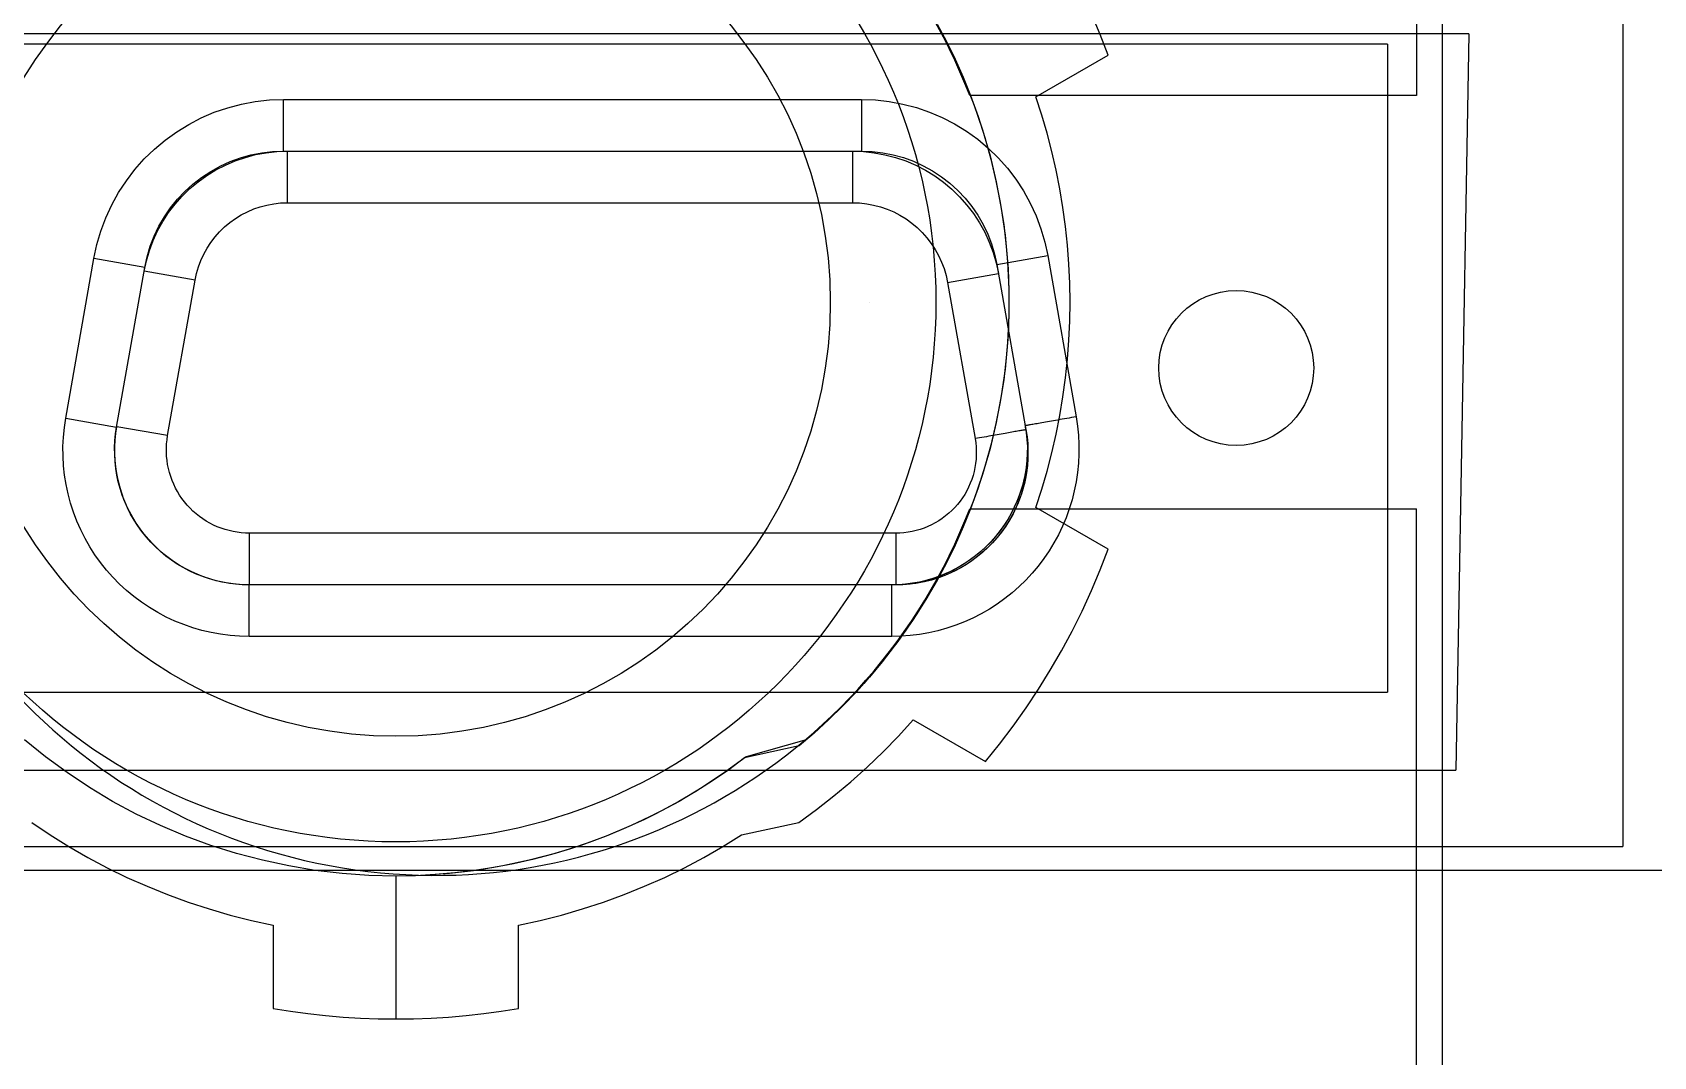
# Model space of a CAD drawing. Extents: x 0 to 144, y 0 to 203.
# Drawn here: x 86.92 to 118.19, y 43 to 62.77 of the extents above; entities that cross this region are included whole.
import ezdxf

# ---------------------------------------------------------------- set-up
doc = ezdxf.new("R2010")
doc.units = 0
doc.layers.add('-15N-THT. THIẾT BỊ ĐÓNG MỞ', color=40, linetype='CONTINUOUS')

# ---------------------------------------------------------------- blocks, each defined once
blk = doc.blocks.new('06 - N - SC VSD CHIẾU TRÊN ATV630U07~55N4')
at = {"layer": '-15N-THT. THIẾT BỊ ĐÓNG MỞ'}
for p, q in [((42.118, -190.789), (42.118, -128.49)), ((41.619, -128.988), (41.619, -141.448)), ((45.599, -134.625), (45.599, -155.941)), ((32.371, -140.07), (32.549, -140.406)), ((35.514, -140.266), (35.347, -139.867)), ((42.626, -140.257), (7.993, -140.257)), ((32.441, -140.199), (32.676, -140.663)), ((32.549, -140.406), (32.716, -140.748)), ((35.67, -140.669), (35.514, -140.266)), ((42.626, -140.257), (42.378, -154.47)), ((42.626, -140.257), (42.626, -140.257)), ((41.056, -140.456), (9.564, -140.456)), ((32.676, -140.663), (32.889, -141.136)), ((34.276, -141.474), (35.67, -140.669)), ((35.67, -140.669), (35.67, -140.669)), ((41.056, -140.456), (41.056, -152.961)), ((41.056, -140.456), (41.056, -140.456)), ((32.716, -140.748), (32.871, -141.095)), ((32.871, -141.095), (33.014, -141.448)), ((32.889, -141.136), (33.079, -141.62)), ((18.686, -141.682), (18.95, -141.613)), ((18.95, -141.613), (19.218, -141.563)), ((19.218, -141.563), (19.489, -141.533)), ((19.489, -141.533), (19.761, -141.523)), ((19.761, -141.523), (30.913, -141.523)), ((19.761, -142.52), (19.761, -141.523)), ((30.913, -141.523), (31.181, -141.533)), ((30.913, -141.523), (30.913, -141.569)), ((30.913, -141.569), (30.913, -141.706)), ((31.181, -141.533), (31.447, -141.562)), ((31.447, -141.562), (31.71, -141.611)), ((31.71, -141.611), (31.97, -141.679)), ((33.001, -141.448), (33.001, -141.448)), ((41.619, -141.448), (33.001, -141.448)), ((33.014, -141.448), (33.161, -141.852)), ((33.079, -141.62), (33.246, -142.111)), ((34.276, -141.474), (34.276, -141.474)), ((34.39, -141.823), (34.276, -141.474)), ((41.619, -141.448), (41.619, -141.448)), ((17.935, -142.003), (18.177, -141.878)), ((18.177, -141.878), (18.428, -141.771)), ((18.428, -141.771), (18.686, -141.682)), ((30.913, -141.706), (30.913, -141.751)), ((30.913, -141.751), (30.913, -141.883)), ((30.913, -141.883), (30.913, -141.926)), ((30.913, -141.926), (30.913, -142.008)), ((31.97, -141.679), (32.223, -141.766)), ((32.223, -141.766), (32.469, -141.872)), ((32.469, -141.872), (32.707, -141.995)), ((33.161, -141.852), (33.292, -142.26)), ((34.492, -142.175), (34.39, -141.823)), ((17.482, -142.306), (17.703, -142.146)), ((17.703, -142.146), (17.935, -142.003)), ((30.913, -142.008), (30.913, -142.048)), ((30.913, -142.048), (30.913, -142.195)), ((30.913, -142.195), (30.913, -142.228)), ((30.913, -142.228), (30.913, -142.345)), ((32.707, -141.995), (32.936, -142.135)), ((32.936, -142.135), (33.153, -142.292)), ((33.246, -142.111), (33.391, -142.61)), ((33.292, -142.26), (33.407, -142.674)), ((34.584, -142.529), (34.492, -142.175)), ((17.077, -142.671), (17.273, -142.481)), ((17.273, -142.481), (17.482, -142.306)), ((18.932, -142.649), (19.135, -142.593)), ((19.026, -142.64), (19.225, -142.588)), ((19.135, -142.593), (19.342, -142.552)), ((19.225, -142.588), (19.428, -142.55)), ((19.342, -142.552), (19.551, -142.528)), ((19.428, -142.55), (19.633, -142.527)), ((19.551, -142.528), (19.761, -142.52)), ((19.633, -142.527), (19.839, -142.52)), ((19.761, -142.52), (30.913, -142.52)), ((19.839, -143.516), (19.839, -142.52)), ((30.74, -142.52), (30.949, -142.527)), ((30.74, -142.52), (30.74, -143.516)), ((30.913, -142.345), (30.913, -142.37)), ((30.913, -142.37), (30.913, -142.52)), ((30.913, -142.52), (31.118, -142.528)), ((30.949, -142.527), (31.158, -142.551)), ((31.118, -142.528), (31.322, -142.551)), ((31.158, -142.551), (31.364, -142.589)), ((31.322, -142.551), (31.524, -142.591)), ((31.364, -142.589), (31.567, -142.642)), ((31.524, -142.591), (31.722, -142.646)), ((33.153, -142.292), (33.358, -142.464)), ((33.358, -142.464), (33.55, -142.651)), ((34.666, -142.887), (34.584, -142.529)), ((16.731, -143.092), (16.896, -142.875)), ((16.896, -142.875), (17.077, -142.671)), ((18.183, -143.026), (18.359, -142.91)), ((18.282, -142.991), (18.458, -142.883)), ((18.359, -142.91), (18.543, -142.808)), ((18.458, -142.883), (18.641, -142.788)), ((18.543, -142.808), (18.735, -142.721)), ((18.641, -142.788), (18.831, -142.707)), ((18.735, -142.721), (18.932, -142.649)), ((18.831, -142.707), (19.026, -142.64)), ((31.567, -142.642), (31.766, -142.71)), ((31.722, -142.646), (31.915, -142.716)), ((31.766, -142.71), (31.959, -142.793)), ((31.915, -142.716), (32.102, -142.801)), ((31.959, -142.793), (32.145, -142.89)), ((32.102, -142.801), (32.282, -142.901)), ((32.145, -142.89), (32.324, -142.999)), ((32.282, -142.901), (32.454, -143.014)), ((33.391, -142.61), (33.511, -143.115)), ((33.407, -142.674), (33.506, -143.092)), ((33.55, -142.651), (33.728, -142.851)), ((33.728, -142.851), (33.891, -143.064)), ((34.737, -143.247), (34.666, -142.887)), ((16.581, -143.32), (16.731, -143.092)), ((17.86, -143.296), (18.016, -143.155)), ((17.957, -143.244), (18.115, -143.112)), ((18.016, -143.155), (18.183, -143.026)), ((18.115, -143.112), (18.282, -142.991)), ((32.324, -142.999), (32.494, -143.122)), ((32.454, -143.014), (32.616, -143.14)), ((32.494, -143.122), (32.655, -143.257)), ((32.616, -143.14), (32.769, -143.278)), ((33.506, -143.092), (33.589, -143.513)), ((33.511, -143.115), (33.608, -143.626)), ((33.891, -143.064), (34.037, -143.289)), ((16.449, -143.559), (16.581, -143.32)), ((17.583, -143.613), (17.716, -143.45)), ((17.672, -143.543), (17.809, -143.388)), ((17.716, -143.45), (17.86, -143.296)), ((17.809, -143.388), (17.957, -143.244)), ((19.443, -143.56), (19.574, -143.536)), ((19.574, -143.536), (19.706, -143.521)), ((19.706, -143.521), (19.839, -143.516)), ((19.839, -143.516), (30.74, -143.516)), ((30.74, -143.516), (30.876, -143.521)), ((30.876, -143.521), (31.012, -143.537)), ((31.012, -143.537), (31.146, -143.561)), ((32.655, -143.257), (32.805, -143.403)), ((32.769, -143.278), (32.91, -143.427)), ((32.805, -143.403), (32.945, -143.56)), ((32.91, -143.427), (33.039, -143.587)), ((33.589, -143.513), (33.655, -143.937)), ((34.037, -143.289), (34.167, -143.523)), ((34.167, -143.523), (34.279, -143.766)), ((34.797, -143.609), (34.737, -143.247)), ((16.24, -144.062), (16.335, -143.806)), ((16.335, -143.806), (16.449, -143.559)), ((17.359, -143.969), (17.464, -143.787)), ((17.434, -143.879), (17.547, -143.706)), ((17.464, -143.787), (17.583, -143.613)), ((17.547, -143.706), (17.672, -143.543)), ((18.727, -143.898), (18.835, -143.821)), ((18.835, -143.821), (18.948, -143.751)), ((18.948, -143.751), (19.066, -143.69)), ((19.066, -143.69), (19.189, -143.637)), ((19.189, -143.637), (19.315, -143.594)), ((19.315, -143.594), (19.443, -143.56)), ((31.146, -143.561), (31.278, -143.596)), ((31.278, -143.596), (31.408, -143.641)), ((31.408, -143.641), (31.533, -143.694)), ((31.533, -143.694), (31.654, -143.757)), ((31.654, -143.757), (31.771, -143.829)), ((31.771, -143.829), (31.882, -143.909)), ((32.945, -143.56), (33.072, -143.727)), ((33.039, -143.587), (33.155, -143.757)), ((33.072, -143.727), (33.187, -143.903)), ((33.155, -143.757), (33.258, -143.935)), ((33.608, -143.626), (33.681, -144.14)), ((34.279, -143.766), (34.373, -144.017)), ((34.846, -143.972), (34.797, -143.609)), ((16.163, -144.324), (16.24, -144.062)), ((17.192, -144.356), (17.268, -144.159)), ((17.248, -144.247), (17.334, -144.06)), ((17.268, -144.159), (17.359, -143.969)), ((17.334, -144.06), (17.434, -143.879)), ((18.441, -144.176), (18.53, -144.077)), ((18.53, -144.077), (18.625, -143.984)), ((18.625, -143.984), (18.727, -143.898)), ((31.882, -143.909), (31.987, -143.997)), ((31.987, -143.997), (32.085, -144.092)), ((32.085, -144.092), (32.175, -144.194)), ((33.187, -143.903), (33.288, -144.087)), ((33.258, -143.935), (33.346, -144.12)), ((33.288, -144.087), (33.376, -144.277)), ((33.346, -144.12), (33.42, -144.312)), ((33.655, -143.937), (33.705, -144.364)), ((33.681, -144.14), (33.73, -144.657)), ((34.373, -144.017), (34.448, -144.275)), ((34.885, -144.337), (34.846, -143.972)), ((16.106, -144.59), (16.163, -144.324)), ((17.117, -144.638), (17.175, -144.44)), ((17.132, -144.558), (17.192, -144.356)), ((17.175, -144.44), (17.248, -144.247)), ((18.223, -144.51), (18.288, -144.393)), ((18.288, -144.393), (18.36, -144.282)), ((18.36, -144.282), (18.441, -144.176)), ((32.175, -144.194), (32.258, -144.303)), ((32.258, -144.303), (32.333, -144.417)), ((32.333, -144.417), (32.399, -144.537)), ((33.376, -144.277), (33.45, -144.474)), ((33.42, -144.312), (33.479, -144.509)), ((33.45, -144.474), (33.509, -144.675)), ((33.705, -144.364), (33.738, -144.792)), ((34.448, -144.275), (34.504, -144.537)), ((34.912, -144.702), (34.885, -144.337)), ((15.562, -147.673), (16.106, -144.59)), ((17.087, -144.763), (16.106, -144.59)), ((16.544, -147.846), (17.087, -144.763)), ((17.074, -144.84), (17.117, -144.638)), ((17.087, -144.763), (17.132, -144.558)), ((18.084, -144.883), (18.121, -144.755)), ((18.121, -144.755), (18.168, -144.631)), ((18.168, -144.631), (18.223, -144.51)), ((32.399, -144.537), (32.456, -144.661)), ((32.456, -144.661), (32.504, -144.788)), ((32.504, -144.788), (32.542, -144.92)), ((33.479, -144.509), (33.523, -144.71)), ((33.509, -144.675), (33.553, -144.88)), ((33.523, -144.71), (34.504, -144.537)), ((33.523, -144.71), (34.071, -147.821)), ((33.73, -144.657), (33.754, -145.176)), ((34.504, -144.537), (35.053, -147.648)), ((34.929, -145.069), (34.912, -144.702)), ((18.056, -145.013), (17.074, -144.84)), ((17.527, -148.012), (18.056, -145.013)), ((18.056, -145.013), (18.084, -144.883)), ((32.542, -144.92), (32.571, -145.053)), ((32.571, -145.053), (33.553, -144.88)), ((32.571, -145.053), (33.103, -148.07)), ((33.738, -144.792), (33.755, -145.221)), ((34.934, -145.435), (34.929, -145.069)), ((33.754, -145.176), (33.754, -145.695)), ((33.755, -145.221), (33.755, -145.65)), ((31.06, -145.435), (31.06, -145.435)), ((33.754, -145.695), (33.73, -146.214)), ((33.755, -145.65), (33.738, -146.079)), ((34.929, -145.802), (34.934, -145.435)), ((34.934, -145.435), (34.934, -145.435)), ((34.912, -146.168), (34.929, -145.802)), ((33.73, -146.214), (33.681, -146.731)), ((33.738, -146.079), (33.705, -146.507)), ((34.885, -146.534), (34.912, -146.168)), ((33.705, -146.507), (33.655, -146.933)), ((34.846, -146.899), (34.885, -146.534)), ((33.655, -146.933), (33.589, -147.358)), ((33.681, -146.731), (33.608, -147.245)), ((34.797, -147.262), (34.846, -146.899)), ((36.645, -146.706), (36.645, -146.706)), ((39.635, -146.706), (39.635, -146.706)), ((33.608, -147.245), (33.511, -147.755)), ((34.737, -147.624), (34.797, -147.262)), ((33.589, -147.358), (33.506, -147.779)), ((15.517, -148.039), (15.535, -147.856)), ((15.535, -147.856), (15.562, -147.673)), ((15.562, -147.673), (16.544, -147.846)), ((16.524, -147.978), (16.544, -147.846)), ((16.526, -147.967), (16.545, -147.839)), ((17.527, -148.012), (16.545, -147.839)), ((33.511, -147.755), (33.391, -148.26)), ((33.506, -147.779), (33.407, -148.197)), ((33.987, -147.914), (33.967, -147.918)), ((34.005, -147.911), (33.987, -147.914)), ((34.022, -147.908), (34.005, -147.911)), ((34.036, -147.906), (34.022, -147.908)), ((34.049, -147.904), (34.036, -147.906)), ((34.06, -147.902), (34.049, -147.904)), ((34.069, -147.9), (34.06, -147.902)), ((34.076, -147.899), (34.069, -147.9)), ((34.071, -147.821), (34.091, -147.954)), ((34.072, -147.821), (34.071, -147.821)), ((34.073, -147.834), (34.071, -147.821)), ((34.071, -147.821), (34.092, -147.962)), ((34.075, -147.82), (34.072, -147.821)), ((34.076, -147.846), (34.073, -147.834)), ((34.081, -147.819), (34.075, -147.82)), ((34.078, -147.859), (34.076, -147.846)), ((34.081, -147.898), (34.076, -147.899)), ((34.08, -147.872), (34.078, -147.859)), ((34.085, -147.897), (34.08, -147.872)), ((34.088, -147.818), (34.081, -147.819)), ((34.084, -147.897), (34.081, -147.898)), ((34.085, -147.897), (34.084, -147.897)), ((34.085, -147.897), (34.104, -148.027)), ((34.085, -147.897), (34.105, -148.035)), ((34.098, -147.816), (34.088, -147.818)), ((34.109, -147.814), (34.098, -147.816)), ((34.123, -147.812), (34.109, -147.814)), ((34.138, -147.809), (34.123, -147.812)), ((34.155, -147.806), (34.138, -147.809)), ((34.175, -147.803), (34.155, -147.806)), ((34.196, -147.799), (34.175, -147.803)), ((34.219, -147.795), (34.196, -147.799)), ((34.243, -147.791), (34.219, -147.795)), ((34.27, -147.786), (34.243, -147.791)), ((34.298, -147.781), (34.27, -147.786)), ((34.328, -147.776), (34.298, -147.781)), ((34.359, -147.77), (34.328, -147.776)), ((34.391, -147.764), (34.359, -147.77)), ((34.426, -147.758), (34.391, -147.764)), ((34.461, -147.752), (34.426, -147.758)), ((34.498, -147.746), (34.461, -147.752)), ((34.536, -147.739), (34.498, -147.746)), ((34.575, -147.732), (34.536, -147.739)), ((34.615, -147.725), (34.575, -147.732)), ((34.656, -147.718), (34.615, -147.725)), ((34.698, -147.71), (34.656, -147.718)), ((34.666, -147.984), (34.737, -147.624)), ((34.74, -147.703), (34.698, -147.71)), ((34.784, -147.695), (34.74, -147.703)), ((34.828, -147.688), (34.784, -147.695)), ((34.872, -147.68), (34.828, -147.688)), ((34.917, -147.672), (34.872, -147.68)), ((34.962, -147.664), (34.917, -147.672)), ((35.008, -147.656), (34.962, -147.664)), ((35.053, -147.648), (35.008, -147.656)), ((35.053, -147.648), (35.08, -147.826)), ((35.08, -147.826), (35.098, -148.005)), ((15.508, -148.223), (15.517, -148.039)), ((15.509, -148.408), (15.508, -148.223)), ((16.505, -148.244), (16.511, -148.111)), ((16.506, -148.226), (16.513, -148.096)), ((16.506, -148.356), (16.506, -148.226)), ((16.511, -148.111), (16.524, -147.978)), ((16.513, -148.096), (16.526, -147.967)), ((17.503, -148.251), (17.507, -148.171)), ((17.507, -148.171), (17.515, -148.092)), ((17.515, -148.092), (17.527, -148.012)), ((33.147, -148.063), (33.103, -148.07)), ((33.103, -148.07), (33.115, -148.149)), ((33.115, -148.149), (33.123, -148.229)), ((33.123, -148.229), (33.126, -148.309)), ((33.191, -148.055), (33.147, -148.063)), ((33.235, -148.047), (33.191, -148.055)), ((33.279, -148.039), (33.235, -148.047)), ((33.322, -148.032), (33.279, -148.039)), ((33.407, -148.197), (33.292, -148.61)), ((33.365, -148.024), (33.322, -148.032)), ((33.407, -148.017), (33.365, -148.024)), ((33.448, -148.009), (33.407, -148.017)), ((33.489, -148.002), (33.448, -148.009)), ((33.529, -147.995), (33.489, -148.002)), ((33.569, -147.988), (33.529, -147.995)), ((33.607, -147.981), (33.569, -147.988)), ((33.644, -147.975), (33.607, -147.981)), ((33.68, -147.969), (33.644, -147.975)), ((33.715, -147.962), (33.68, -147.969)), ((33.749, -147.956), (33.715, -147.962)), ((33.781, -147.951), (33.749, -147.956)), ((33.813, -147.945), (33.781, -147.951)), ((33.842, -147.94), (33.813, -147.945)), ((33.87, -147.935), (33.842, -147.94)), ((33.897, -147.93), (33.87, -147.935)), ((33.922, -147.926), (33.897, -147.93)), ((33.945, -147.922), (33.922, -147.926)), ((33.967, -147.918), (33.945, -147.922)), ((34.091, -147.954), (34.104, -148.088)), ((34.092, -147.962), (34.105, -148.104)), ((34.104, -148.027), (34.117, -148.157)), ((34.104, -148.088), (34.111, -148.222)), ((34.105, -148.035), (34.118, -148.173)), ((34.105, -148.104), (34.111, -148.247)), ((34.111, -148.222), (34.11, -148.356)), ((34.117, -148.157), (34.123, -148.288)), ((34.118, -148.173), (34.123, -148.312)), ((34.584, -148.341), (34.666, -147.984)), ((35.098, -148.005), (35.107, -148.185)), ((35.107, -148.185), (35.107, -148.365)), ((15.52, -148.592), (15.509, -148.408)), ((16.506, -148.377), (16.505, -148.244)), ((16.513, -148.485), (16.506, -148.356)), ((16.513, -148.51), (16.506, -148.377)), ((16.526, -148.614), (16.513, -148.485)), ((16.527, -148.643), (16.513, -148.51)), ((17.503, -148.331), (17.503, -148.251)), ((17.507, -148.411), (17.503, -148.331)), ((17.515, -148.491), (17.507, -148.411)), ((17.527, -148.57), (17.515, -148.491)), ((33.122, -148.468), (33.113, -148.547)), ((33.126, -148.388), (33.122, -148.468)), ((33.126, -148.309), (33.126, -148.388)), ((33.391, -148.26), (33.246, -148.759)), ((34.099, -148.532), (34.081, -148.674)), ((34.102, -148.49), (34.088, -148.624)), ((34.109, -148.39), (34.099, -148.532)), ((34.11, -148.356), (34.102, -148.49)), ((34.111, -148.247), (34.109, -148.39)), ((34.121, -148.452), (34.111, -148.59)), ((34.122, -148.419), (34.115, -148.55)), ((34.123, -148.312), (34.121, -148.452)), ((34.123, -148.288), (34.122, -148.419)), ((34.492, -148.696), (34.584, -148.341)), ((35.107, -148.365), (35.098, -148.546)), ((15.539, -148.775), (15.52, -148.592)), ((15.569, -148.957), (15.539, -148.775)), ((16.545, -148.743), (16.526, -148.614)), ((16.548, -148.774), (16.527, -148.643)), ((16.571, -148.87), (16.545, -148.743)), ((16.576, -148.904), (16.548, -148.774)), ((17.543, -148.648), (17.527, -148.57)), ((17.562, -148.726), (17.543, -148.648)), ((17.586, -148.802), (17.562, -148.726)), ((17.613, -148.877), (17.586, -148.802)), ((33.063, -148.781), (33.038, -148.857)), ((33.084, -148.704), (33.063, -148.781)), ((33.246, -148.759), (33.079, -149.251)), ((33.1, -148.626), (33.084, -148.704)), ((33.113, -148.547), (33.1, -148.626)), ((33.292, -148.61), (33.161, -149.019)), ((34.055, -148.814), (34.022, -148.953)), ((34.067, -148.756), (34.039, -148.888)), ((34.08, -148.809), (34.053, -148.937)), ((34.081, -148.674), (34.055, -148.814)), ((34.088, -148.624), (34.067, -148.756)), ((34.094, -148.729), (34.069, -148.866)), ((34.101, -148.68), (34.08, -148.809)), ((34.111, -148.59), (34.094, -148.729)), ((34.115, -148.55), (34.101, -148.68)), ((34.39, -149.048), (34.492, -148.696)), ((35.08, -148.725), (35.053, -148.903)), ((35.098, -148.546), (35.08, -148.725)), ((15.607, -149.138), (15.569, -148.957)), ((15.655, -149.316), (15.607, -149.138)), ((16.603, -148.996), (16.571, -148.87)), ((16.611, -149.033), (16.576, -148.904)), ((16.641, -149.12), (16.603, -148.996)), ((16.652, -149.16), (16.611, -149.033)), ((16.685, -149.242), (16.641, -149.12)), ((16.699, -149.284), (16.652, -149.16)), ((17.644, -148.951), (17.613, -148.877)), ((17.679, -149.023), (17.644, -148.951)), ((17.717, -149.093), (17.679, -149.023)), ((17.759, -149.162), (17.717, -149.093)), ((17.804, -149.228), (17.759, -149.162)), ((32.902, -149.145), (32.859, -149.213)), ((32.942, -149.076), (32.902, -149.145)), ((32.978, -149.005), (32.942, -149.076)), ((33.01, -148.932), (32.978, -149.005)), ((33.038, -148.857), (33.01, -148.932)), ((33.161, -149.019), (33.014, -149.422)), ((33.962, -149.145), (33.914, -149.271)), ((33.981, -149.09), (33.933, -149.224)), ((33.997, -149.134), (33.95, -149.265)), ((34.004, -149.017), (33.962, -149.145)), ((34.019, -149.064), (33.978, -149.189)), ((34.022, -148.953), (33.981, -149.09)), ((34.037, -149.001), (33.997, -149.134)), ((34.039, -148.888), (34.004, -149.017)), ((34.053, -148.937), (34.019, -149.064)), ((34.069, -148.866), (34.037, -149.001)), ((34.276, -149.397), (34.39, -149.048)), ((35.017, -149.08), (34.973, -149.254)), ((35.053, -148.903), (35.017, -149.08)), ((15.712, -149.491), (15.655, -149.316)), ((16.736, -149.361), (16.685, -149.242)), ((16.753, -149.406), (16.699, -149.284)), ((16.792, -149.478), (16.736, -149.361)), ((16.813, -149.525), (16.753, -149.406)), ((16.854, -149.592), (16.792, -149.478)), ((17.853, -149.292), (17.804, -149.228)), ((17.904, -149.353), (17.853, -149.292)), ((17.959, -149.412), (17.904, -149.353)), ((18.016, -149.468), (17.959, -149.412)), ((18.076, -149.521), (18.016, -149.468)), ((32.654, -149.457), (32.595, -149.511)), ((32.71, -149.4), (32.654, -149.457)), ((32.763, -149.34), (32.71, -149.4)), ((32.812, -149.278), (32.763, -149.34)), ((32.859, -149.213), (32.812, -149.278)), ((33.014, -149.422), (32.871, -149.775)), ((33.079, -149.251), (32.889, -149.734)), ((33.001, -149.422), (41.619, -149.422)), ((33.001, -149.422), (33.001, -149.422)), ((33.86, -149.394), (33.8, -149.514)), ((33.878, -149.356), (33.815, -149.484)), ((33.879, -149.431), (33.82, -149.548)), ((33.896, -149.394), (33.835, -149.519)), ((33.914, -149.271), (33.86, -149.394)), ((33.933, -149.224), (33.878, -149.356)), ((33.932, -149.311), (33.879, -149.431)), ((33.95, -149.265), (33.896, -149.394)), ((33.978, -149.189), (33.932, -149.311)), ((34.276, -149.397), (34.276, -149.397)), ((35.67, -150.201), (34.276, -149.397)), ((34.92, -149.427), (34.858, -149.596)), ((34.973, -149.254), (34.92, -149.427)), ((41.619, -190.789), (41.619, -149.422)), ((41.619, -149.422), (41.619, -149.422)), ((15.778, -149.663), (15.712, -149.491)), ((15.852, -149.832), (15.778, -149.663)), ((16.879, -149.641), (16.813, -149.525)), ((16.922, -149.703), (16.854, -149.592)), ((16.951, -149.753), (16.879, -149.641)), ((16.995, -149.81), (16.922, -149.703)), ((17.029, -149.861), (16.951, -149.753)), ((18.139, -149.571), (18.076, -149.521)), ((18.204, -149.617), (18.139, -149.571)), ((18.271, -149.661), (18.204, -149.617)), ((18.34, -149.701), (18.271, -149.661)), ((18.411, -149.737), (18.34, -149.701)), ((18.484, -149.77), (18.411, -149.737)), ((18.558, -149.799), (18.484, -149.77)), ((32.192, -149.767), (32.118, -149.797)), ((32.264, -149.733), (32.192, -149.767)), ((32.335, -149.696), (32.264, -149.733)), ((32.403, -149.655), (32.335, -149.696)), ((32.47, -149.61), (32.403, -149.655)), ((32.534, -149.562), (32.47, -149.61)), ((32.595, -149.511), (32.534, -149.562)), ((32.889, -149.734), (32.676, -150.208)), ((32.871, -149.775), (32.716, -150.123)), ((33.661, -149.743), (33.582, -149.853)), ((33.67, -149.729), (33.587, -149.846)), ((33.684, -149.772), (33.608, -149.878)), ((33.693, -149.758), (33.613, -149.872)), ((33.733, -149.63), (33.661, -149.743)), ((33.746, -149.609), (33.67, -149.729)), ((33.755, -149.662), (33.684, -149.772)), ((33.767, -149.641), (33.693, -149.758)), ((33.8, -149.514), (33.733, -149.63)), ((33.815, -149.484), (33.746, -149.609)), ((33.82, -149.548), (33.755, -149.662)), ((33.835, -149.519), (33.767, -149.641)), ((34.788, -149.762), (34.71, -149.924)), ((34.858, -149.596), (34.788, -149.762)), ((15.935, -149.997), (15.852, -149.832)), ((16.027, -150.157), (15.935, -149.997)), ((17.073, -149.913), (16.995, -149.81)), ((17.112, -149.965), (17.029, -149.861)), ((17.157, -150.013), (17.073, -149.913)), ((17.2, -150.065), (17.112, -149.965)), ((17.245, -150.108), (17.157, -150.013)), ((17.293, -150.161), (17.2, -150.065)), ((18.634, -149.825), (18.558, -149.799)), ((18.711, -149.846), (18.634, -149.825)), ((18.789, -149.864), (18.711, -149.846)), ((18.868, -149.878), (18.789, -149.864)), ((18.947, -149.888), (18.868, -149.878)), ((19.027, -149.894), (18.947, -149.888)), ((19.107, -149.896), (19.027, -149.894)), ((19.107, -150.893), (19.107, -149.896)), ((31.571, -149.896), (19.107, -149.896)), ((31.651, -149.894), (31.571, -149.896)), ((31.571, -149.896), (31.571, -150.893)), ((31.731, -149.888), (31.651, -149.894)), ((31.81, -149.878), (31.731, -149.888)), ((31.889, -149.863), (31.81, -149.878)), ((31.966, -149.845), (31.889, -149.863)), ((32.043, -149.823), (31.966, -149.845)), ((32.118, -149.797), (32.043, -149.823)), ((33.404, -150.065), (33.303, -150.166)), ((33.41, -150.058), (33.316, -150.154)), ((33.434, -150.085), (33.336, -150.184)), ((33.44, -150.079), (33.348, -150.173)), ((33.499, -149.958), (33.404, -150.065)), ((33.499, -149.958), (33.41, -150.058)), ((33.526, -149.981), (33.434, -150.085)), ((33.526, -149.981), (33.44, -150.079)), ((33.587, -149.846), (33.499, -149.958)), ((33.582, -149.853), (33.499, -149.958)), ((33.613, -149.872), (33.526, -149.981)), ((33.608, -149.878), (33.526, -149.981)), ((34.624, -150.083), (34.53, -150.236)), ((34.71, -149.924), (34.624, -150.083)), ((16.126, -150.312), (16.027, -150.157)), ((16.233, -150.462), (16.126, -150.312)), ((17.338, -150.198), (17.245, -150.108)), ((17.391, -150.251), (17.293, -150.161)), ((17.435, -150.284), (17.338, -150.198)), ((17.494, -150.336), (17.391, -150.251)), ((17.536, -150.365), (17.435, -150.284)), ((17.601, -150.416), (17.494, -150.336)), ((17.642, -150.441), (17.536, -150.365)), ((17.711, -150.49), (17.601, -150.416)), ((32.676, -150.208), (32.441, -150.671)), ((32.716, -150.123), (32.549, -150.465)), ((33.006, -150.412), (32.894, -150.487)), ((33.087, -150.352), (32.971, -150.436)), ((33.113, -150.331), (33.006, -150.412)), ((33.125, -150.365), (33.012, -150.447)), ((33.151, -150.345), (33.046, -150.424)), ((33.198, -150.262), (33.087, -150.352)), ((33.217, -150.246), (33.113, -150.331)), ((33.233, -150.277), (33.125, -150.365)), ((33.252, -150.261), (33.151, -150.345)), ((33.303, -150.166), (33.198, -150.262)), ((33.316, -150.154), (33.217, -150.246)), ((33.336, -150.184), (33.233, -150.277)), ((33.348, -150.173), (33.252, -150.261)), ((34.428, -150.385), (34.319, -150.529)), ((34.53, -150.236), (34.428, -150.385)), ((35.514, -150.605), (35.67, -150.201)), ((35.67, -150.201), (35.67, -150.201)), ((16.348, -150.606), (16.233, -150.462)), ((16.47, -150.744), (16.348, -150.606)), ((17.751, -150.511), (17.642, -150.441)), ((17.825, -150.558), (17.711, -150.49)), ((17.863, -150.576), (17.751, -150.511)), ((17.943, -150.621), (17.825, -150.558)), ((17.979, -150.635), (17.863, -150.576)), ((18.064, -150.677), (17.943, -150.621)), ((18.097, -150.688), (17.979, -150.635)), ((18.187, -150.727), (18.064, -150.677)), ((18.218, -150.736), (18.097, -150.688)), ((18.313, -150.771), (18.187, -150.727)), ((32.441, -150.671), (32.185, -151.123)), ((32.414, -150.726), (32.287, -150.77)), ((32.469, -150.704), (32.335, -150.754)), ((32.469, -150.73), (32.345, -150.773)), ((32.549, -150.465), (32.371, -150.801)), ((32.522, -150.709), (32.392, -150.757)), ((32.539, -150.675), (32.414, -150.726)), ((32.6, -150.648), (32.469, -150.704)), ((32.59, -150.681), (32.469, -150.73)), ((32.65, -150.654), (32.522, -150.709)), ((32.66, -150.619), (32.539, -150.675)), ((32.709, -150.625), (32.59, -150.681)), ((32.727, -150.584), (32.6, -150.648)), ((32.774, -150.591), (32.65, -150.654)), ((32.779, -150.556), (32.66, -150.619)), ((32.825, -150.564), (32.709, -150.625)), ((32.851, -150.513), (32.727, -150.584)), ((32.895, -150.522), (32.774, -150.591)), ((32.894, -150.487), (32.779, -150.556)), ((32.937, -150.496), (32.825, -150.564)), ((32.971, -150.436), (32.851, -150.513)), ((33.012, -150.447), (32.895, -150.522)), ((33.046, -150.424), (32.937, -150.496)), ((34.203, -150.667), (34.081, -150.799)), ((34.319, -150.529), (34.203, -150.667)), ((35.347, -151.004), (35.514, -150.605)), ((16.599, -150.876), (16.47, -150.744)), ((16.735, -151.001), (16.599, -150.876)), ((16.877, -151.119), (16.735, -151.001)), ((18.341, -150.777), (18.218, -150.736)), ((18.441, -150.808), (18.313, -150.771)), ((18.465, -150.812), (18.341, -150.777)), ((18.571, -150.838), (18.441, -150.808)), ((18.592, -150.841), (18.465, -150.812)), ((18.702, -150.862), (18.571, -150.838)), ((18.72, -150.864), (18.592, -150.841)), ((18.834, -150.879), (18.702, -150.862)), ((18.848, -150.88), (18.72, -150.864)), ((18.967, -150.889), (18.834, -150.879)), ((18.978, -150.89), (18.848, -150.88)), ((19.1, -150.893), (18.967, -150.889)), ((19.107, -150.893), (18.978, -150.89)), ((19.1, -151.89), (19.1, -150.893)), ((31.571, -150.893), (19.1, -150.893)), ((31.628, -150.889), (31.494, -150.893)), ((31.636, -150.889), (31.494, -150.893)), ((31.494, -151.89), (31.494, -150.893)), ((31.702, -150.889), (31.571, -150.893)), ((31.71, -150.889), (31.571, -150.893)), ((31.762, -150.879), (31.628, -150.889)), ((31.779, -150.877), (31.636, -150.889)), ((31.832, -150.879), (31.702, -150.889)), ((31.849, -150.878), (31.71, -150.889)), ((31.895, -150.862), (31.762, -150.879)), ((31.92, -150.858), (31.779, -150.877)), ((31.962, -150.863), (31.832, -150.879)), ((31.987, -150.859), (31.849, -150.878)), ((32.028, -150.838), (31.895, -150.862)), ((32.06, -150.831), (31.92, -150.858)), ((32.091, -150.839), (31.962, -150.863)), ((32.124, -150.832), (31.987, -150.859)), ((32.158, -150.807), (32.028, -150.838)), ((32.199, -150.796), (32.06, -150.831)), ((32.219, -150.809), (32.091, -150.839)), ((32.259, -150.799), (32.124, -150.832)), ((32.287, -150.77), (32.158, -150.807)), ((32.371, -150.801), (32.181, -151.13)), ((32.335, -150.754), (32.199, -150.796)), ((32.345, -150.773), (32.219, -150.809)), ((32.392, -150.757), (32.259, -150.799)), ((33.817, -151.044), (33.676, -151.156)), ((33.952, -150.925), (33.817, -151.044)), ((34.081, -150.799), (33.952, -150.925)), ((35.166, -151.397), (35.347, -151.004)), ((17.024, -151.229), (16.877, -151.119)), ((17.178, -151.332), (17.024, -151.229)), ((17.336, -151.427), (17.178, -151.332)), ((32.185, -151.123), (31.908, -151.562)), ((32.181, -151.13), (31.979, -151.453)), ((33.53, -151.262), (33.378, -151.359)), ((33.676, -151.156), (33.53, -151.262)), ((17.499, -151.513), (17.336, -151.427)), ((17.666, -151.591), (17.499, -151.513)), ((17.837, -151.66), (17.666, -151.591)), ((18.011, -151.721), (17.837, -151.66)), ((31.908, -151.562), (31.611, -151.988)), ((31.979, -151.453), (31.767, -151.769)), ((32.898, -151.606), (32.73, -151.672)), ((33.062, -151.532), (32.898, -151.606)), ((33.222, -151.449), (33.062, -151.532)), ((33.378, -151.359), (33.222, -151.449)), ((34.974, -151.784), (35.166, -151.397)), ((18.188, -151.772), (18.011, -151.721)), ((18.368, -151.814), (18.188, -151.772)), ((18.549, -151.847), (18.368, -151.814)), ((18.732, -151.871), (18.549, -151.847)), ((18.916, -151.885), (18.732, -151.871)), ((19.1, -151.89), (18.916, -151.885)), ((31.494, -151.89), (19.1, -151.89)), ((31.674, -151.885), (31.494, -151.89)), ((31.767, -151.769), (31.544, -152.078)), ((31.853, -151.872), (31.674, -151.885)), ((32.032, -151.849), (31.853, -151.872)), ((32.21, -151.818), (32.032, -151.849)), ((32.385, -151.778), (32.21, -151.818)), ((32.559, -151.729), (32.385, -151.778)), ((32.73, -151.672), (32.559, -151.729)), ((34.769, -152.165), (34.974, -151.784)), ((31.611, -151.988), (31.294, -152.399)), ((31.544, -152.078), (31.311, -152.378)), ((34.553, -152.54), (34.769, -152.165)), ((31.294, -152.399), (30.958, -152.796)), ((31.311, -152.378), (31.067, -152.671)), ((34.325, -152.907), (34.553, -152.54)), ((30.958, -152.796), (30.604, -153.175)), ((31.067, -152.671), (30.814, -152.955)), ((34.086, -153.268), (34.325, -152.907)), ((9.564, -152.961), (41.056, -152.961)), ((30.604, -153.175), (30.232, -153.538)), ((30.551, -153.23), (30.278, -153.495)), ((30.814, -152.955), (30.551, -153.23)), ((41.056, -152.961), (41.056, -152.961)), ((30.232, -153.538), (29.844, -153.883)), ((30.278, -153.495), (29.997, -153.752)), ((31.624, -153.812), (31.909, -153.497)), ((31.909, -153.497), (33.303, -154.302)), ((31.909, -153.497), (31.909, -153.497)), ((33.836, -153.621), (34.086, -153.268)), ((29.997, -153.752), (29.707, -153.998)), ((31.328, -154.117), (31.624, -153.812)), ((33.574, -153.965), (33.836, -153.621)), ((15.169, -154.21), (14.765, -153.883)), ((29.707, -153.998), (28.657, -154.234)), ((29.844, -153.883), (28.689, -154.21)), ((31.022, -154.411), (31.328, -154.117)), ((33.303, -154.302), (33.574, -153.965)), ((8.241, -154.47), (42.378, -154.47)), ((15.587, -154.517), (15.169, -154.21)), ((28.351, -154.46), (28.037, -154.676)), ((28.689, -154.21), (28.27, -154.517)), ((28.657, -154.234), (28.351, -154.46)), ((30.706, -154.695), (31.022, -154.411)), ((33.303, -154.302), (33.303, -154.302)), ((42.378, -154.47), (42.378, -154.47)), ((16.02, -154.804), (15.587, -154.517)), ((28.037, -154.676), (27.716, -154.88)), ((28.27, -154.517), (27.838, -154.804)), ((30.381, -154.967), (30.706, -154.695)), ((16.466, -155.071), (16.02, -154.804)), ((16.923, -155.317), (16.466, -155.071)), ((27.392, -155.071), (26.934, -155.317)), ((27.388, -155.073), (27.054, -155.255)), ((27.716, -154.88), (27.388, -155.073)), ((27.838, -154.804), (27.392, -155.071)), ((30.046, -155.229), (30.381, -154.967)), ((17.392, -155.54), (16.923, -155.317)), ((26.934, -155.317), (26.466, -155.54)), ((27.054, -155.255), (26.714, -155.425)), ((29.702, -155.478), (30.046, -155.229)), ((14.907, -155.478), (15.259, -155.715)), ((15.259, -155.715), (15.619, -155.94)), ((17.871, -155.742), (17.392, -155.54)), ((26.016, -155.73), (25.66, -155.865)), ((26.466, -155.54), (25.987, -155.742)), ((26.368, -155.584), (26.016, -155.73)), ((26.714, -155.425), (26.368, -155.584)), ((28.239, -155.94), (28.599, -155.715)), ((28.599, -155.715), (29.702, -155.478)), ((4.5, -155.941), (45.599, -155.941)), ((15.619, -155.94), (15.987, -156.152)), ((18.358, -155.921), (17.871, -155.742)), ((18.854, -156.077), (18.358, -155.921)), ((21.929, -155.854), (21.929, -155.854)), ((25.3, -155.987), (24.935, -156.096)), ((25.5, -155.921), (25.004, -156.077)), ((25.66, -155.865), (25.3, -155.987)), ((25.987, -155.742), (25.5, -155.921)), ((27.871, -156.152), (28.239, -155.94)), ((45.599, -155.941), (45.599, -155.941)), ((15.987, -156.152), (16.361, -156.352)), ((16.361, -156.352), (16.743, -156.538)), ((19.356, -156.209), (18.854, -156.077)), ((19.864, -156.318), (19.356, -156.209)), ((20.376, -156.403), (19.864, -156.318)), ((23.822, -156.349), (23.446, -156.408)), ((23.994, -156.318), (23.482, -156.403)), ((24.196, -156.278), (23.822, -156.349)), ((24.502, -156.209), (23.994, -156.318)), ((24.567, -156.193), (24.196, -156.278)), ((25.004, -156.077), (24.502, -156.209)), ((24.935, -156.096), (24.567, -156.193)), ((27.115, -156.538), (27.496, -156.352)), ((27.496, -156.352), (27.871, -156.152)), ((3.465, -156.4), (46.605, -156.4)), ((16.743, -156.538), (17.131, -156.711)), ((20.892, -156.463), (20.376, -156.403)), ((21.41, -156.5), (20.892, -156.463)), ((21.929, -156.512), (21.41, -156.5)), ((22.448, -156.5), (21.929, -156.512)), ((22.309, -156.506), (21.929, -156.512)), ((21.929, -156.512), (21.929, -159.272)), ((21.929, -156.512), (21.929, -156.512)), ((22.689, -156.486), (22.309, -156.506)), ((22.966, -156.463), (22.448, -156.5)), ((23.069, -156.453), (22.689, -156.486)), ((23.482, -156.403), (22.966, -156.463)), ((23.446, -156.408), (23.069, -156.453)), ((26.727, -156.711), (27.115, -156.538)), ((17.131, -156.711), (17.524, -156.87)), ((17.524, -156.87), (17.923, -157.016)), ((25.935, -157.016), (26.334, -156.87)), ((26.334, -156.87), (26.727, -156.711)), ((17.923, -157.016), (18.327, -157.148)), ((18.327, -157.148), (18.735, -157.266)), ((18.735, -157.266), (19.146, -157.369)), ((24.711, -157.369), (25.123, -157.266)), ((25.123, -157.266), (25.531, -157.148)), ((25.531, -157.148), (25.935, -157.016)), ((19.146, -157.369), (19.562, -157.459)), ((19.562, -157.459), (19.562, -159.068)), ((19.562, -157.459), (19.562, -157.459)), ((24.296, -157.459), (24.711, -157.369)), ((24.296, -157.459), (24.296, -157.459)), ((24.296, -159.068), (24.296, -157.459)), ((19.562, -159.068), (19.897, -159.122)), ((19.562, -159.068), (19.562, -159.068)), ((19.897, -159.122), (20.234, -159.168)), ((20.234, -159.168), (20.572, -159.205)), ((23.286, -159.205), (23.624, -159.168)), ((23.624, -159.168), (23.961, -159.122)), ((23.961, -159.122), (24.296, -159.068)), ((24.296, -159.068), (24.296, -159.068)), ((20.572, -159.205), (20.91, -159.234)), ((20.91, -159.234), (21.249, -159.255)), ((21.249, -159.255), (21.589, -159.268)), ((21.589, -159.268), (21.929, -159.272)), ((21.929, -159.272), (22.269, -159.268)), ((21.929, -159.272), (21.929, -159.272)), ((22.269, -159.268), (22.608, -159.255)), ((22.608, -159.255), (22.948, -159.234)), ((22.948, -159.234), (23.286, -159.205))]:
    blk.add_line(p, q, dxfattribs=at)
for centre, radius in [((21.929, -145.435), 10.418), ((21.929, -145.435), 8.38), ((38.14, -146.706), 1.495)]:
    blk.add_circle(centre, radius, dxfattribs=at)
blk.add_arc((22.68, -145.435), 11.064, 21.1223, 338.8777, dxfattribs=at)

msp = doc.modelspace()

# ---------------------------------------------------------------- block references
msp.add_blockref('06 - N - SC VSD CHIẾU TRÊN ATV630U07~55N4', (72, 203))

doc.saveas('drawing.dxf')
